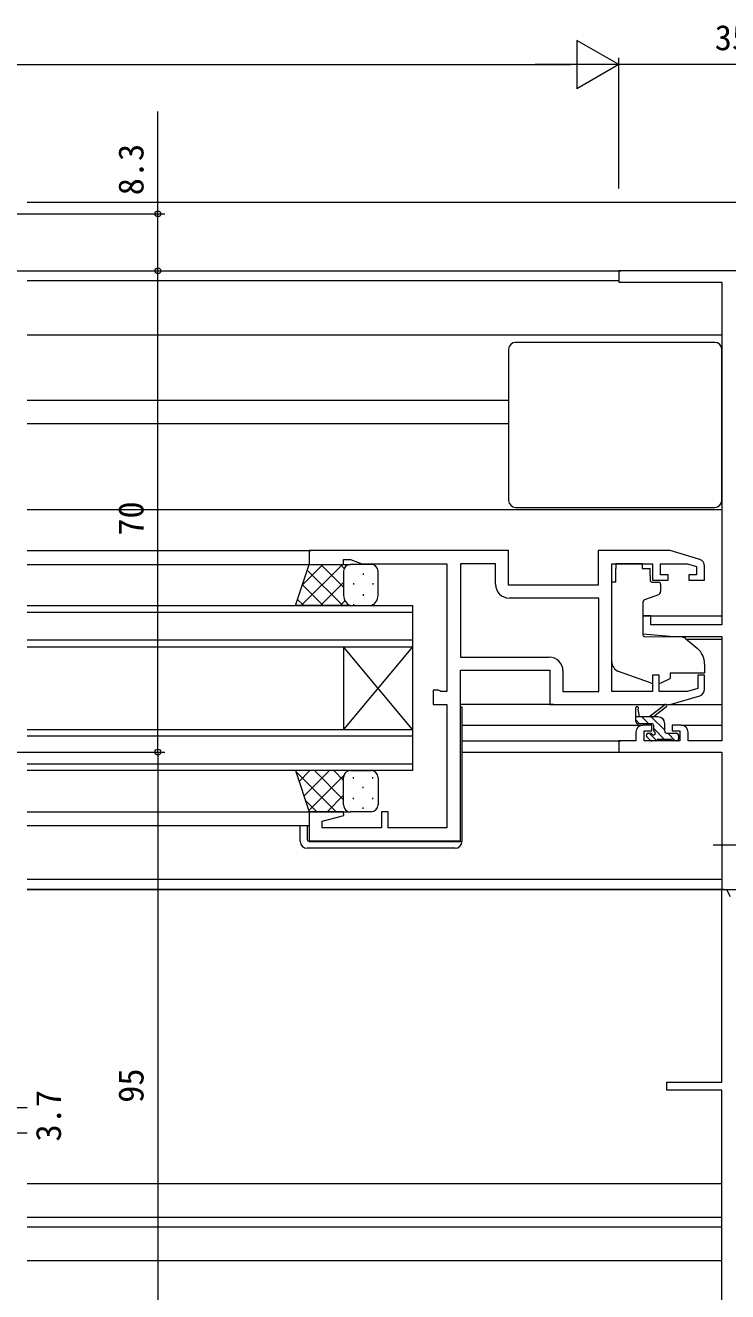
# Model space of a CAD drawing. Units: millimetres, scale not verified. Extents: x -594 to 539, y -420 to 386.
# Drawn here: x 269.1 to 371.3, y -119.9 to 64.3 of the extents above; entities that cross this region are included whole.
import ezdxf
from ezdxf.enums import TextEntityAlignment as Align

# ---------------------------------------------------------------- set-up
doc = ezdxf.new("R2010")
doc.units = ezdxf.units.MM
doc.header["$LTSCALE"] = 2
doc.linetypes.add('CHAIN2', pattern=[12, 9, -1, 1, -1])
for name, color, linetype, lineweight in [('0-3_YKK_11', 7, 'Continuous', 9), ('0-4_YKK_12', 2, 'Continuous', 9), ('0-5_YKK_13', 4, 'Continuous', 9), ('0-7_YKK_D', 6, 'Continuous', 9), ('0-8_YSS_K', 3, 'Continuous', 9)]:
    doc.layers.add(name, color=color, linetype=linetype, lineweight=lineweight)
doc.styles.add('ＭＳ ゴシック', font='')
doc.styles.get('ＭＳ ゴシック').set_extended_font_data('MS Gothic')

msp = doc.modelspace()

# ---------------------------------------------------------------- linework, layer by layer
at = {"layer": '0-3_YKK_11'}
for p, q in [((355.412, 28.603), (355.412, 26.973)), ((390.412, 28.603), (355.412, 28.603)), ((355.412, 26.973), (370.412, 26.973)), ((370.412, 26.973), (370.412, -22.897)), ((310.412, -12.097), (310.412, -14.097)), ((339.412, -12.097), (310.412, -12.097)), ((339.412, -17.097), (339.412, -12.097)), ((352.412, -12.097), (352.412, -17.097)), ((362.912, -12.097), (352.412, -12.097)), ((367.2, -13.383), (362.912, -12.097)), ((310.412, -14.097), (315.412, -14.097)), ((315.412, -13.397), (316.412, -13.397)), ((315.412, -14.097), (315.412, -13.397)), ((316.412, -13.397), (318.061, -13.997)), ((318.061, -13.997), (330.412, -13.997)), ((330.412, -13.997), (330.412, -32.597)), ((337.512, -13.997), (332.412, -13.997)), ((332.412, -13.997), (332.412, -27.597)), ((332.412, -13.997), (332.412, -27.597)), ((337.512, -16.997), (337.512, -13.997)), ((354.412, -13.997), (360.312, -13.997)), ((354.412, -32.597), (354.412, -13.997)), ((360.312, -13.997), (360.312, -16.397)), ((361.512, -13.997), (365.418, -13.997)), ((361.512, -15.597), (361.512, -13.997)), ((365.418, -13.997), (366.712, -14.386)), ((366.712, -14.386), (366.712, -15.597)), ((367.912, -16.397), (367.912, -14.341)), ((360.312, -16.397), (362.612, -16.397)), ((362.612, -15.597), (361.512, -15.597)), ((362.612, -16.397), (362.612, -15.597)), ((365.612, -15.597), (365.612, -16.397)), ((366.712, -15.597), (365.612, -15.597)), ((365.612, -16.397), (367.912, -16.397)), ((352.412, -17.097), (339.412, -17.097)), ((352.512, -18.997), (339.512, -18.997)), ((352.512, -32.597), (352.512, -18.997)), ((358.912, -21.597), (358.912, -24.204)), ((360.112, -21.597), (358.912, -21.597)), ((360.112, -22.897), (360.112, -21.597)), ((370.412, -22.897), (360.112, -22.897)), ((358.912, -24.204), (363.412, -24.597)), ((363.412, -24.597), (370.412, -24.597)), ((370.412, -24.597), (370.412, -39.767)), ((332.412, -27.597), (345.312, -27.597)), ((332.412, -29.497), (345.412, -29.497)), ((332.412, -54.297), (332.412, -29.497)), ((345.412, -29.497), (345.412, -34.497)), ((347.312, -29.597), (347.312, -32.597)), ((360.312, -30.197), (360.312, -32.597)), ((361.312, -30.197), (360.312, -30.197)), ((361.312, -32.597), (361.312, -30.197)), ((366.912, -30.197), (366.912, -32.149)), ((367.912, -30.197), (366.912, -30.197)), ((367.912, -32.253), (367.912, -30.197)), ((328.412, -32.397), (328.412, -34.497)), ((329.212, -32.397), (328.412, -32.397)), ((329.386, -32.497), (329.212, -32.397)), ((329.559, -32.597), (329.386, -32.497)), ((330.412, -32.597), (329.559, -32.597)), ((347.312, -32.597), (352.512, -32.597)), ((360.312, -32.597), (354.412, -32.597)), ((365.418, -32.597), (361.312, -32.597)), ((366.912, -32.149), (365.418, -32.597)), ((328.412, -34.497), (330.412, -34.497)), ((330.412, -34.497), (330.412, -52.397)), ((345.412, -34.497), (362.912, -34.497)), ((362.912, -34.497), (367.2, -33.211)), ((357.912, -38.497), (357.912, -39.767)), ((360.212, -37.497), (358.912, -37.497)), ((359.112, -38.297), (360.212, -38.297)), ((359.112, -39.767), (359.112, -38.297)), ((360.212, -38.297), (360.212, -37.497)), ((363.212, -37.497), (363.212, -38.297)), ((364.512, -37.497), (363.212, -37.497)), ((363.212, -38.297), (364.312, -38.297)), ((364.312, -38.297), (364.312, -39.767)), ((365.512, -39.767), (365.512, -38.497)), ((355.412, -39.767), (355.412, -41.397)), ((357.912, -39.767), (355.412, -39.767)), ((364.312, -39.767), (359.112, -39.767)), ((370.412, -39.767), (365.512, -39.767)), ((355.412, -41.397), (370.412, -41.397)), ((370.412, -41.397), (370.412, -61.397)), ((310.412, -50.097), (310.412, -54.297)), ((315.373, -50.097), (310.412, -50.097)), ((312.312, -51.458), (315.442, -50.62)), ((312.312, -52.397), (312.312, -51.458)), ((315.442, -50.62), (315.373, -50.097)), ((320.912, -50.097), (320.912, -52.397)), ((321.912, -50.097), (320.912, -50.097)), ((321.912, -52.397), (321.912, -50.097)), ((320.912, -52.397), (312.312, -52.397)), ((330.412, -52.397), (321.912, -52.397)), ((310.412, -54.297), (332.412, -54.297)), ((370.412, -61.397), (373.412, -61.397)), ((370.412, -61.397), (371.112, -61.397)), ((370.412, -89.397), (370.412, -61.397)), ((371.112, -61.397), (371.612, -62.397)), ((362.412, -89.397), (370.412, -89.397)), ((362.412, -90.597), (362.412, -89.397)), ((370.412, -90.597), (362.412, -90.597)), ((370.412, -136.397), (370.412, -90.597))]:
    msp.add_line(p, q, dxfattribs=at)
for centre, radius, start, end in [((366.912, -14.341), 1, 359.99995, 73.30074), ((339.512, -16.997), 2, 180, 269.99998), ((345.312, -29.597), 2, 0, 89.99998), ((366.912, -32.253), 1, 286.69925, 0.00003), ((358.912, -38.497), 1, 90, 179.99998), ((364.512, -38.497), 1, 0, 89.99998)]:
    msp.add_arc(centre, radius, start, end, dxfattribs=at)
at = {"layer": '0-4_YKK_12'}
for p, q in [((269.412, 28.603), (355.712, 28.603)), ((269.412, 27.203), (355.412, 27.203)), ((269.412, 19.303), (370.412, 19.303)), ((269.412, 9.803), (339.412, 9.803)), ((269.412, 6.403), (339.412, 6.403)), ((269.412, -6.097), (370.412, -6.097)), ((269.412, -12.097), (310.712, -12.097)), ((269.412, -14.097), (310.912, -14.097)), ((269.412, -20.097), (325.412, -20.097)), ((325.412, -20.097), (325.412, -26.097)), ((325.412, -21.097), (269.412, -21.097)), ((358.912, -21.597), (370.412, -21.597)), ((325.412, -25.097), (269.412, -25.097)), ((365.289, -24.997), (370.412, -24.997)), ((269.412, -26.097), (325.412, -26.097)), ((325.412, -38.097), (315.412, -26.097)), ((325.412, -26.097), (315.412, -38.097)), ((315.412, -26.097), (315.412, -38.097)), ((325.412, -26.097), (325.412, -38.097)), ((269.412, -38.097), (325.412, -38.097)), ((325.412, -38.097), (325.412, -44.097)), ((332.612, -37.497), (358.912, -37.497)), ((364.512, -37.497), (370.412, -37.497)), ((325.412, -39.097), (269.412, -39.097)), ((332.612, -39.767), (355.712, -39.767)), ((332.612, -41.397), (355.712, -41.397)), ((269.412, -43.097), (325.412, -43.097)), ((325.412, -44.097), (269.412, -44.097)), ((269.412, -50.097), (310.912, -50.097)), ((269.412, -52.097), (310.412, -52.097)), ((269.412, -59.897), (370.412, -59.897)), ((370.712, -61.397), (269.412, -61.397)), ((269.412, -61.397), (370.712, -61.397)), ((370.412, -104.197), (269.412, -104.197)), ((370.412, -109.097), (269.412, -109.097)), ((370.412, -110.497), (269.412, -110.497)), ((370.412, -115.397), (269.412, -115.397))]:
    msp.add_line(p, q, dxfattribs=at)
at = {"layer": '0-5_YKK_13'}
for p, q in [((339.412, 17.203), (339.412, -4.797)), ((369.412, 18.203), (340.412, 18.203)), ((370.412, -4.797), (370.412, 17.203)), ((340.412, -5.797), (369.412, -5.797)), ((308.412, -20.097), (310.412, -14.097)), ((309.23, -20.097), (315.23, -14.097)), ((309.418, -17.08), (312.401, -14.097)), ((310.412, -14.097), (316.412, -14.097)), ((312.106, -14.097), (315.412, -17.404)), ((314.934, -14.097), (315.508, -14.671)), ((319.413, -14.097), (316.412, -14.097)), ((355.012, -14.027), (355.012, -14.697)), ((358.812, -14.027), (355.012, -14.027)), ((355.012, -15.697), (355.012, -14.697)), ((358.812, -14.027), (358.812, -14.697)), ((358.812, -14.697), (359.982, -14.697)), ((359.982, -15.697), (359.982, -14.697)), ((310.129, -14.948), (315.278, -20.097)), ((315.412, -15.097), (315.412, -18.597)), ((315.412, -15.097), (315.412, -18.597)), ((318.242, -15.417), (318.242, -15.617)), ((320.412, -18.597), (320.412, -15.097)), ((355.012, -16.697), (355.012, -15.697)), ((359.982, -15.697), (359.982, -16.397)), ((309.422, -17.07), (312.449, -20.097)), ((312.058, -20.097), (315.412, -16.743)), ((316.828, -16.832), (316.828, -17.032)), ((319.657, -16.832), (319.657, -17.032)), ((354.412, -28.252), (354.412, -16.697)), ((355.012, -16.697), (354.412, -16.697)), ((360.282, -16.697), (361.212, -16.697)), ((361.512, -16.997), (361.512, -18.047)), ((316.412, -20.097), (308.412, -20.097)), ((308.715, -19.191), (309.621, -20.097)), ((314.886, -20.097), (315.596, -19.388)), ((315.412, -18.598), (315.412, -18.647)), ((316.412, -20.097), (319.413, -20.097)), ((316.828, -19.862), (316.828, -20.062)), ((318.242, -18.447), (318.242, -18.647)), ((319.657, -19.862), (319.657, -19.981)), ((358.912, -19.694), (358.912, -24.3)), ((361.183, -18.517), (359.183, -19.245)), ((359.129, -24.599), (364.515, -24.646)), ((365.15, -24.88), (366.841, -26.299)), ((367.912, -28.597), (367.912, -29.897)), ((360.041, -31.338), (355.403, -29.663)), ((361.606, -31.304), (362.912, -30.694)), ((362.912, -29.897), (362.912, -30.197)), ((367.912, -29.897), (362.912, -29.897)), ((362.912, -30.197), (362.912, -30.694)), ((345.912, -34.497), (332.412, -34.497)), ((332.412, -34.797), (332.612, -34.797)), ((332.612, -34.797), (332.612, -54.397)), ((357.912, -36.967), (357.912, -34.968)), ((359.812, -36.267), (362.03, -34.585)), ((360.413, -36.267), (362.232, -34.866)), ((362.839, -34.497), (370.412, -34.497)), ((361.112, -36.267), (357.912, -36.267)), ((358.451, -37.267), (357.912, -36.728)), ((358.213, -35.141), (358.411, -36.267)), ((359.799, -37.267), (358.799, -36.267)), ((362.112, -38.234), (360.146, -36.267)), ((361.957, -36.731), (361.648, -36.423)), ((360.212, -37.267), (358.213, -37.267)), ((359.712, -38.667), (360.051, -38.667)), ((360.92, -39.736), (359.852, -38.667)), ((360.512, -38.206), (360.512, -37.567)), ((362.099, -39.567), (360.512, -37.981)), ((362.112, -38.367), (362.112, -37.267)), ((362.412, -38.667), (363.812, -38.667)), ((363.646, -39.767), (362.546, -38.667)), ((364.097, -38.871), (363.908, -38.683)), ((360, -39.679), (359.5, -39.179)), ((360.812, -39.767), (360.212, -39.767)), ((363.112, -39.567), (361.012, -39.567)), ((363.812, -39.767), (363.312, -39.767)), ((364.112, -38.967), (364.112, -39.467)), ((308.412, -44.097), (310.412, -50.097)), ((316.412, -44.097), (308.412, -44.097)), ((308.94, -45.678), (310.521, -44.097)), ((309.647, -47.8), (313.349, -44.097)), ((311.158, -44.097), (315.412, -48.352)), ((313.987, -44.097), (315.412, -45.523)), ((316.14, -44.135), (316.178, -44.097)), ((316.412, -44.097), (319.413, -44.097)), ((308.454, -44.221), (314.33, -50.097)), ((310.354, -49.921), (315.45, -44.824)), ((315.412, -49.097), (315.412, -45.097)), ((315.412, -49.097), (315.412, -45.097)), ((316.828, -45.232), (316.828, -45.032)), ((319.657, -45.232), (319.657, -45.032)), ((320.412, -45.097), (320.412, -49.097)), ((313.006, -50.097), (315.412, -47.691)), ((318.242, -46.647), (318.242, -46.447)), ((309.868, -48.464), (311.501, -50.097)), ((316.828, -48.262), (316.828, -48.062)), ((318.242, -49.677), (318.242, -49.477)), ((319.657, -48.262), (319.657, -48.062)), ((310.412, -50.097), (316.412, -50.097)), ((315.834, -50.097), (315.948, -49.983)), ((319.413, -50.097), (316.412, -50.097)), ((309.112, -54.397), (309.112, -52.097)), ((310.112, -52.097), (310.112, -54.097)), ((310.412, -54.397), (332.112, -54.397)), ((332.112, -54.397), (332.612, -54.397)), ((332.612, -54.097), (332.612, -54.397)), ((331.612, -55.397), (310.112, -55.397))]:
    msp.add_line(p, q, dxfattribs=at)
at = {"layer": '0-5_YKK_13', "linetype": 'CHAIN2'}
msp.add_line((369.17, -54.897), (384.298, -54.897), dxfattribs=at)
msp.add_line((369.17, -54.897), (384.298, -54.897), dxfattribs=at)
at = {"layer": '0-5_YKK_13'}
for centre, radius, start, end in [((340.412, 17.203), 1, 90, 180), ((369.412, 17.203), 1, 0, 90), ((340.412, -4.797), 1, 180, 270), ((369.412, -4.797), 1, 270, 0), ((316.412, -15.097), 1, 90.00009, 180.00009), ((316.412, -15.097), 1, 90.00009, 180.00009), ((319.413, -15.097), 1, 0.00009, 90.00009), ((360.282, -16.397), 0.3, 180, 270), ((361.012, -18.047), 0.5, 290, 0), ((361.212, -16.997), 0.3, 0, 90), ((316.945, -18.659), 1.534, 177.68848, 249.69221), ((316.945, -18.659), 1.534, 177.68848, 249.69221), ((318.88, -18.659), 1.534, 290.30794, 2.31165), ((359.412, -19.694), 0.5, 110, 180), ((359.212, -24.3), 0.3, 180, 269.5), ((364.507, -25.646), 1, 50, 89.5), ((364.912, -28.597), 3, 0, 50), ((355.912, -28.252), 1.5, 180, 250.14673), ((361.184, -30.397), 1, 277.40692, 295), ((360.38, -30.397), 1, 250.14673, 266.11316), ((358.112, -34.968), 0.2, 300, 180), ((362.212, -34.667), 0.2, 275.58287, 155.58287), ((361.112, -37.267), 1, 0, 90), ((358.213, -36.967), 0.3, 180, 270), ((359.712, -38.967), 0.3, 90, 225), ((360.051, -38.967), 0.3, 33.05573, 90), ((360.212, -37.567), 0.3, 0, 90), ((360.512, -38.667), 0.25, 213.05573, 56.94426), ((360.812, -38.206), 0.3, 180, 236.94426), ((362.412, -38.367), 0.3, 180, 270), ((363.812, -38.967), 0.3, 0, 90), ((360.212, -39.467), 0.3, 225, 270), ((360.812, -39.567), 0.2, 270, 0), ((363.312, -39.567), 0.2, 180, 270), ((363.812, -39.467), 0.3, 270, 0), ((316.412, -45.097), 1, 89.99989, 179.99989), ((316.412, -45.097), 1, 89.99989, 179.99989), ((319.413, -45.097), 1, 359.99989, 89.99989), ((316.412, -49.097), 1, 179.99989, 269.99989), ((316.412, -49.097), 1, 179.99989, 269.99989), ((319.413, -49.097), 1, 269.99989, 359.99989), ((310.112, -54.397), 1, 180, 270), ((310.412, -54.097), 0.3, 180, 270), ((331.612, -54.397), 1, 270, 0)]:
    msp.add_arc(centre, radius, start, end, dxfattribs=at)
at = {"layer": '0-7_YKK_D'}
for p, q in [((349.35, 62.103), (349.35, 55.103)), ((355.412, 58.603), (349.35, 62.103)), ((355.412, 40.603), (355.412, 59.603)), ((355.412, 40.603), (355.412, 59.603)), ((62.412, 58.603), (348.412, 58.603)), ((355.412, 58.603), (343.288, 58.603)), ((355.412, 58.603), (349.35, 55.103)), ((390.412, 58.603), (355.412, 58.603)), ((288.413, 36.903), (288.413, 51.803)), ((235.413, 36.903), (289.413, 36.903)), ((288.413, 28.603), (288.413, 36.903)), ((235.413, 28.603), (289.413, 28.603)), ((288.413, -41.397), (288.413, 28.603)), ((235.413, -41.397), (269.413, -41.397)), ((235.413, -41.397), (289.413, -41.397)), ((288.413, -41.397), (288.413, -136.397)), ((235.413, -93.097), (269.413, -93.097)), ((235.413, -93.097), (269.413, -93.097)), ((235.413, -96.797), (269.413, -96.797)), ((235.413, -96.797), (269.413, -96.797))]:
    msp.add_line(p, q, dxfattribs=at)
for centre in [(288.413, 36.903), (288.413, 28.603), (288.413, 28.603), (288.413, -41.397), (288.413, -41.397)]:
    msp.add_circle(centre, 0.425, dxfattribs=at)
at = {"layer": '0-8_YSS_K'}
msp.add_line((269.412, 38.603), (419.412, 38.603), dxfattribs=at)

# ---------------------------------------------------------------- texts
at = {"layer": '0-7_YKK_D', "color": 4, "style": 'ＭＳ ゴシック'}
msp.add_text('35', height=3.666, dxfattribs=at).set_placement((369.392, 59.603), align=Align.BOTTOM_LEFT)
for s, p in [('8.3', (287.413, 39.603)), ('70', (287.413, -9.917)), ('95', (287.413, -92.417)), ('3.7', (275.413, -98.047))]:
    msp.add_text(s, height=3.666, rotation=90, dxfattribs=at).set_placement(p, align=Align.BOTTOM_LEFT)

doc.saveas('drawing.dxf')
